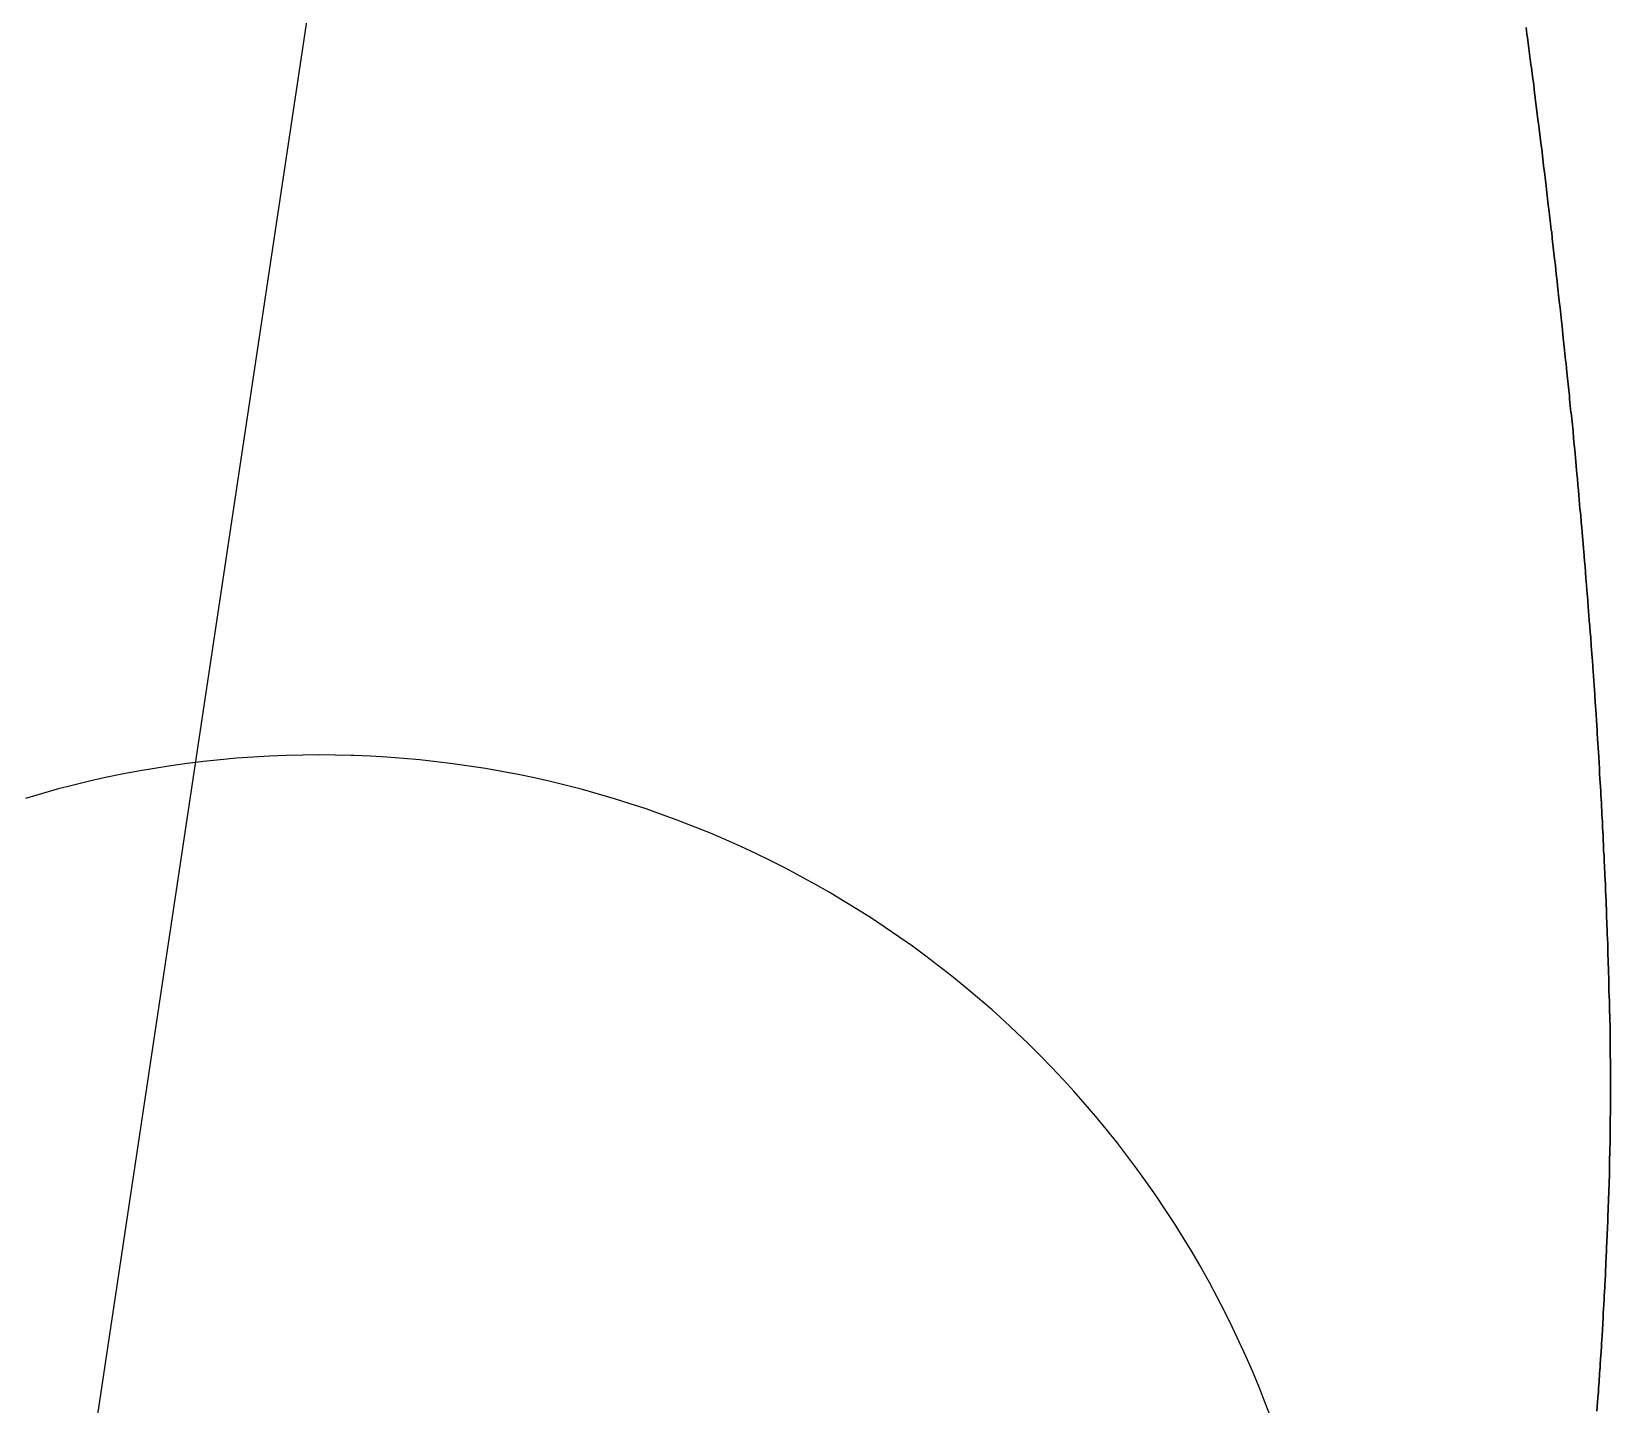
# Model space of a CAD drawing. Header units: metres. Extents: x 708058 to 716328, y 4237327 to 4243479.
# Drawn here: x 710973.1 to 711440.1, y 4240434.5 to 4240840.8 of the extents above; entities that cross this region are included whole.
import ezdxf

# ---------------------------------------------------------------- set-up
doc = ezdxf.new("R2010")
doc.units = ezdxf.units.M

msp = doc.modelspace()

# ---------------------------------------------------------------- linework, layer by layer
at = {"layer": 'AUX_DME ATE'}
for points in [[(711053.3, 4240626.66, 69.4), (711048.4, 4240626.54, 69.4), (711043.51, 4240626.34, 69.4), (711038.62, 4240626.06, 69.4), (711033.73, 4240625.7, 69.4), (711028.85, 4240625.26, 69.4), (711023.98, 4240624.74, 69.4), (711019.12, 4240624.14, 69.4), (711014.27, 4240623.47, 69.4), (711009.43, 4240622.71, 69.4), (711004.6, 4240621.87, 69.4), (710999.79, 4240620.96, 69.4), (710994.99, 4240619.97, 69.4), (710990.21, 4240618.89, 69.4), (710985.45, 4240617.74, 69.4), (710980.7, 4240616.52, 69.4), (710975.98, 4240615.21, 69.4), (710971.28, 4240613.83, 69.4)], [(711053.3, 4240626.66, 69.4), (711048.4, 4240626.54, 69.4), (711043.51, 4240626.34, 69.4), (711038.62, 4240626.06, 69.4), (711033.73, 4240625.7, 69.4), (711028.85, 4240625.26, 69.4), (711023.98, 4240624.74, 69.4), (711019.12, 4240624.14, 69.4), (711014.27, 4240623.47, 69.4), (711009.43, 4240622.71, 69.4), (711004.6, 4240621.87, 69.4), (710999.79, 4240620.96, 69.4), (710994.99, 4240619.97, 69.4), (710990.21, 4240618.89, 69.4), (710985.45, 4240617.74, 69.4), (710980.7, 4240616.52, 69.4), (710975.98, 4240615.21, 69.4), (710971.28, 4240613.83, 69.4)], [(711339.69, 4240430.44, 69.4), (711337.96, 4240435.02, 69.4), (711336.16, 4240439.58, 69.4), (711334.27, 4240444.1, 69.4), (711332.32, 4240448.59, 69.4), (711330.29, 4240453.05, 69.4), (711328.19, 4240457.48, 69.4), (711326.02, 4240461.87, 69.4), (711323.78, 4240466.22, 69.4), (711321.47, 4240470.54, 69.4), (711321.08, 4240471.24, 69.4), (711318.69, 4240475.51, 69.4), (711316.22, 4240479.75, 69.4), (711313.69, 4240483.94, 69.4), (711311.09, 4240488.09, 69.4), (711308.42, 4240492.2, 69.4), (711305.68, 4240496.26, 69.4), (711302.88, 4240500.28, 69.4), (711300.01, 4240504.26, 69.4), (711297.08, 4240508.18, 69.4), (711294.09, 4240512.06, 69.4), (711291.03, 4240515.88, 69.4), (711287.91, 4240519.66, 69.4), (711284.73, 4240523.39, 69.4), (711281.49, 4240527.06, 69.4), (711278.18, 4240530.68, 69.4), (711274.82, 4240534.24, 69.4), (711271.41, 4240537.75, 69.4), (711267.93, 4240541.21, 69.4), (711264.4, 4240544.6, 69.4), (711260.81, 4240547.94, 69.4), (711257.18, 4240551.22, 69.4), (711256.58, 4240551.75, 69.4), (711252.88, 4240554.96, 69.4), (711249.12, 4240558.1, 69.4), (711245.32, 4240561.19, 69.4), (711241.47, 4240564.22, 69.4), (711237.56, 4240567.18, 69.4), (711233.61, 4240570.07, 69.4), (711229.61, 4240572.91, 69.4), (711225.57, 4240575.67, 69.4), (711221.48, 4240578.37, 69.4), (711217.35, 4240581, 69.4), (711213.18, 4240583.57, 69.4), (711208.96, 4240586.07, 69.4), (711204.71, 4240588.49, 69.4), (711200.41, 4240590.85, 69.4), (711196.08, 4240593.14, 69.4), (711191.71, 4240595.35, 69.4), (711187.31, 4240597.5, 69.4), (711182.87, 4240599.57, 69.4), (711178.4, 4240601.57, 69.4), (711173.89, 4240603.5, 69.4), (711169.36, 4240605.35, 69.4), (711168.62, 4240605.64, 69.4), (711164.05, 4240607.41, 69.4), (711159.45, 4240609.1, 69.4), (711154.82, 4240610.71, 69.4), (711150.17, 4240612.25, 69.4), (711145.5, 4240613.72, 69.4), (711140.8, 4240615.1, 69.4), (711136.08, 4240616.42, 69.4), (711131.34, 4240617.65, 69.4), (711126.58, 4240618.8, 69.4), (711121.8, 4240619.88, 69.4), (711117, 4240620.88, 69.4), (711112.19, 4240621.8, 69.4), (711107.36, 4240622.64, 69.4), (711102.53, 4240623.41, 69.4), (711097.67, 4240624.09, 69.4), (711092.81, 4240624.7, 69.4), (711087.94, 4240625.22, 69.4), (711083.06, 4240625.67, 69.4), (711078.18, 4240626.03, 69.4), (711073.29, 4240626.32, 69.4), (711068.39, 4240626.53, 69.4), (711067.6, 4240626.55, 69.4), (711058.2, 4240626.7, 69.4), (711058.2, 4240626.7, 69.4), (711053.3, 4240626.66, 69.4)], [(711339.69, 4240430.44, 69.4), (711337.96, 4240435.02, 69.4), (711336.16, 4240439.58, 69.4), (711334.27, 4240444.1, 69.4), (711332.32, 4240448.59, 69.4), (711330.29, 4240453.05, 69.4), (711328.19, 4240457.48, 69.4), (711326.02, 4240461.87, 69.4), (711323.78, 4240466.22, 69.4), (711321.47, 4240470.54, 69.4), (711321.08, 4240471.24, 69.4), (711318.69, 4240475.51, 69.4), (711316.22, 4240479.75, 69.4), (711313.69, 4240483.94, 69.4), (711311.09, 4240488.09, 69.4), (711308.42, 4240492.2, 69.4), (711305.68, 4240496.26, 69.4), (711302.88, 4240500.28, 69.4), (711300.01, 4240504.26, 69.4), (711297.08, 4240508.18, 69.4), (711294.09, 4240512.06, 69.4), (711291.03, 4240515.88, 69.4), (711287.91, 4240519.66, 69.4), (711284.73, 4240523.39, 69.4), (711281.49, 4240527.06, 69.4), (711278.18, 4240530.68, 69.4), (711274.82, 4240534.24, 69.4), (711271.41, 4240537.75, 69.4), (711267.93, 4240541.21, 69.4), (711264.4, 4240544.6, 69.4), (711260.81, 4240547.94, 69.4), (711257.18, 4240551.22, 69.4), (711256.58, 4240551.75, 69.4), (711252.88, 4240554.96, 69.4), (711249.12, 4240558.1, 69.4), (711245.32, 4240561.19, 69.4), (711241.47, 4240564.22, 69.4), (711237.56, 4240567.18, 69.4), (711233.61, 4240570.07, 69.4), (711229.61, 4240572.91, 69.4), (711225.57, 4240575.67, 69.4), (711221.48, 4240578.37, 69.4), (711217.35, 4240581, 69.4), (711213.18, 4240583.57, 69.4), (711208.96, 4240586.07, 69.4), (711204.71, 4240588.49, 69.4), (711200.41, 4240590.85, 69.4), (711196.08, 4240593.14, 69.4), (711191.71, 4240595.35, 69.4), (711187.31, 4240597.5, 69.4), (711182.87, 4240599.57, 69.4), (711178.4, 4240601.57, 69.4), (711173.89, 4240603.5, 69.4), (711169.36, 4240605.35, 69.4), (711168.62, 4240605.64, 69.4), (711164.05, 4240607.41, 69.4), (711159.45, 4240609.1, 69.4), (711154.82, 4240610.71, 69.4), (711150.17, 4240612.25, 69.4), (711145.5, 4240613.72, 69.4), (711140.8, 4240615.1, 69.4), (711136.08, 4240616.42, 69.4), (711131.34, 4240617.65, 69.4), (711126.58, 4240618.8, 69.4), (711121.8, 4240619.88, 69.4), (711117, 4240620.88, 69.4), (711112.19, 4240621.8, 69.4), (711107.36, 4240622.64, 69.4), (711102.53, 4240623.41, 69.4), (711097.67, 4240624.09, 69.4), (711092.81, 4240624.7, 69.4), (711087.94, 4240625.22, 69.4), (711083.06, 4240625.67, 69.4), (711078.18, 4240626.03, 69.4), (711073.29, 4240626.32, 69.4), (711068.39, 4240626.53, 69.4), (711067.6, 4240626.55, 69.4), (711058.2, 4240626.7, 69.4), (711058.2, 4240626.7, 69.4), (711053.3, 4240626.66, 69.4)]]:
    msp.add_polyline3d(points, dxfattribs=at)
at = {"layer": 'AUX_DME IAT'}
msp.add_polyline3d([(710575.04, 4237648.03, 129.2), (711345.97, 4242786.67, 129.2)], dxfattribs=at)
at = {"layer": 'FINAL_AUX_DME ATE'}
msp.add_polyline3d([(711415.12, 4240842, 0), (711415.38, 4240840, 0), (711415.5, 4240839, 0), (711415.88, 4240836.5, 0), (711416.5, 4240831, 0), (711416.69, 4240830, 0), (711417, 4240827.5, 0), (711417.38, 4240825, 0), (711417.62, 4240822.5, 0), (711417.69, 4240822, 0), (711418, 4240819.5, 0), (711418.69, 4240814, 0), (711418.81, 4240813.5, 0), (711418.94, 4240812, 0), (711419.25, 4240809.5, 0), (711419.56, 4240807, 0), (711419.75, 4240806, 0), (711420.31, 4240801, 0), (711420.62, 4240798.5, 0), (711420.75, 4240797.5, 0), (711420.94, 4240796, 0), (711421.19, 4240794, 0), (711421.69, 4240789.5, 0), (711421.94, 4240787.5, 0), (711422.19, 4240785.5, 0), (711422.31, 4240784, 0), (711422.56, 4240782, 0), (711422.69, 4240781.5, 0), (711422.88, 4240779.5, 0), (711423.56, 4240773.5, 0), (711423.81, 4240771.5, 0), (711424.06, 4240769, 0), (711424.31, 4240767, 0), (711424.44, 4240765.5, 0), (711424.94, 4240761, 0), (711425.19, 4240759, 0), (711425.31, 4240758, 0), (711425.5, 4240756, 0), (711425.75, 4240753.5, 0), (711426.12, 4240750, 0), (711426.38, 4240747.5, 0), (711426.62, 4240745.5, 0), (711426.81, 4240743.5, 0), (711426.94, 4240742.5, 0), (711427.12, 4240741, 0), (711427.31, 4240739, 0), (711427.69, 4240735.5, 0), (711427.94, 4240733, 0), (711428, 4240732, 0), (711428.19, 4240730, 0), (711428.38, 4240728, 0), (711428.44, 4240728, 0), (711429, 4240722.5, 0), (711429.12, 4240720.5, 0), (711429.31, 4240718.5, 0), (711429.5, 4240717, 0), (711429.81, 4240713.5, 0), (711430.06, 4240711, 0), (711430.25, 4240709, 0), (711430.31, 4240708.5, 0), (711430.44, 4240706.5, 0), (711430.62, 4240705, 0), (711431.06, 4240699.5, 0), (711431.12, 4240699, 0), (711431.31, 4240697.5, 0), (711431.44, 4240695.5, 0), (711431.56, 4240694, 0), (711431.69, 4240692.5, 0), (711432.06, 4240688, 0), (711432.19, 4240686.5, 0), (711432.31, 4240686, 0), (711432.31, 4240685.5, 0), (711432.44, 4240684, 0), (711432.56, 4240682.5, 0), (711432.81, 4240679, 0), (711433, 4240677, 0), (711433.12, 4240675.5, 0), (711433.25, 4240673.5, 0), (711433.38, 4240672.5, 0), (711433.38, 4240672, 0), (711433.81, 4240666.5, 0), (711433.88, 4240665.5, 0), (711433.94, 4240665, 0), (711434, 4240664.5, 0), (711434.12, 4240663, 0), (711434.25, 4240661.5, 0), (711434.38, 4240659, 0), (711434.62, 4240655.5, 0), (711434.75, 4240654.5, 0), (711434.88, 4240653, 0), (711434.88, 4240652.5, 0), (711434.94, 4240651.5, 0), (711435.31, 4240646, 0), (711435.44, 4240644.5, 0), (711435.5, 4240644, 0), (711435.56, 4240642.5, 0), (711435.62, 4240641, 0), (711435.75, 4240640, 0), (711436, 4240635.5, 0), (711436.12, 4240634, 0), (711436.12, 4240633.5, 0), (711436.19, 4240633, 0), (711436.25, 4240631.5, 0), (711436.5, 4240627.5, 0), (711436.62, 4240626, 0), (711436.69, 4240624.5, 0), (711436.75, 4240624, 0), (711436.81, 4240623, 0), (711436.88, 4240621.5, 0), (711436.88, 4240621, 0), (711437.19, 4240616, 0), (711437.25, 4240615, 0), (711437.31, 4240613.5, 0), (711437.38, 4240612.5, 0), (711437.56, 4240609, 0), (711437.69, 4240607, 0), (711437.75, 4240605.5, 0), (711437.75, 4240605, 0), (711437.81, 4240604, 0), (711437.88, 4240603, 0), (711438.06, 4240598.5, 0), (711438.12, 4240597.5, 0), (711438.19, 4240597, 0), (711438.19, 4240596, 0), (711438.25, 4240595, 0), (711438.31, 4240594, 0), (711438.44, 4240591, 0), (711438.56, 4240588.5, 0), (711438.56, 4240587.5, 0), (711438.62, 4240587, 0), (711438.62, 4240586, 0), (711438.69, 4240585.5, 0), (711438.88, 4240580.5, 0), (711438.94, 4240579.5, 0), (711438.94, 4240578.5, 0), (711439, 4240577.5, 0), (711439.12, 4240574, 0), (711439.19, 4240572, 0), (711439.25, 4240571, 0), (711439.25, 4240570, 0), (711439.25, 4240569.5, 0), (711439.31, 4240568.5, 0), (711439.31, 4240568, 0), (711439.5, 4240563, 0), (711439.5, 4240562.5, 0), (711439.5, 4240562, 0), (711439.56, 4240561, 0), (711439.56, 4240560, 0), (711439.62, 4240557, 0), (711439.69, 4240555, 0), (711439.75, 4240554, 0), (711439.75, 4240553, 0), (711439.75, 4240552.5, 0), (711439.81, 4240551.5, 0), (711439.94, 4240546, 0), (711439.94, 4240545.5, 0), (711439.94, 4240544.5, 0), (711439.94, 4240543.5, 0), (711440, 4240538, 0), (711440, 4240537.5, 0), (711440.06, 4240536.5, 0), (711440.06, 4240535.5, 0), (711440.06, 4240535, 0), (711440.06, 4240534, 0), (711440.06, 4240529, 0), (711440.06, 4240528, 0), (711440.06, 4240527, 0), (711440.06, 4240526.5, 0), (711440.06, 4240521, 0), (711440.06, 4240520.5, 0), (711440, 4240519.5, 0), (711440, 4240519, 0), (711440, 4240518, 0), (711439.94, 4240513, 0), (711439.94, 4240512, 0), (711439.94, 4240511.5, 0), (711439.88, 4240510.5, 0), (711439.81, 4240505.5, 0), (711439.75, 4240504.5, 0), (711439.75, 4240504, 0), (711439.75, 4240503.5, 0), (711439.75, 4240502.5, 0), (711439.56, 4240497.5, 0), (711439.56, 4240496.5, 0), (711439.5, 4240496, 0), (711439.5, 4240495, 0), (711439.38, 4240492.5, 0), (711439.31, 4240490, 0), (711439.25, 4240489.5, 0), (711439.25, 4240488.5, 0), (711439.25, 4240488, 0), (711439.19, 4240487.5, 0), (711439.19, 4240487, 0), (711439, 4240482.5, 0), (711439, 4240482, 0), (711438.94, 4240481.5, 0), (711438.94, 4240481, 0), (711438.88, 4240480, 0), (711438.75, 4240476.5, 0), (711438.69, 4240475, 0), (711438.62, 4240474.5, 0), (711438.62, 4240473.5, 0), (711438.56, 4240473.5, 0), (711438.56, 4240472.5, 0), (711438.5, 4240471.5, 0), (711438.31, 4240467.5, 0), (711438.25, 4240467, 0), (711438.25, 4240466.5, 0), (711438.19, 4240465.5, 0), (711437.94, 4240461.5, 0), (711437.94, 4240460.5, 0), (711437.88, 4240460, 0), (711437.88, 4240459.5, 0), (711437.81, 4240459, 0), (711437.81, 4240458.5, 0), (711437.69, 4240456.5, 0), (711437.5, 4240453.5, 0), (711437.44, 4240452.5, 0), (711437.44, 4240452, 0), (711437.38, 4240451.5, 0), (711437.06, 4240446.5, 0), (711437, 4240446, 0), (711437, 4240445, 0), (711436.94, 4240445, 0), (711436.69, 4240441.5, 0), (711436.62, 4240440, 0), (711436.56, 4240439.5, 0), (711436.56, 4240438.5, 0), (711436.5, 4240438, 0), (711436.44, 4240437.5, 0), (711436.38, 4240436.5, 0), (711436.06, 4240432.5, 0)], dxfattribs=at)
at = {"layer": 'FINAL_AUX_DME IAT'}
msp.add_polyline3d([(711436.06, 4240432.5, 0), (711436.38, 4240436.5, 0), (711436.44, 4240437.5, 0), (711436.5, 4240438, 0), (711436.56, 4240438.5, 0), (711436.56, 4240439.5, 0), (711436.62, 4240440, 0), (711436.69, 4240441.5, 0), (711436.94, 4240445, 0), (711437, 4240445, 0), (711437, 4240446, 0), (711437.06, 4240446.5, 0), (711437.38, 4240451.5, 0), (711437.44, 4240452, 0), (711437.44, 4240452.5, 0), (711437.5, 4240453.5, 0), (711437.69, 4240456.5, 0), (711437.81, 4240458.5, 0), (711437.81, 4240459, 0), (711437.88, 4240459.5, 0), (711437.88, 4240460, 0), (711437.94, 4240460.5, 0), (711437.94, 4240461.5, 0), (711438.19, 4240465.5, 0), (711438.25, 4240466.5, 0), (711438.25, 4240467, 0), (711438.31, 4240467.5, 0), (711438.5, 4240471.5, 0), (711438.56, 4240472.5, 0), (711438.56, 4240473.5, 0), (711438.62, 4240473.5, 0), (711438.62, 4240474.5, 0), (711438.69, 4240475, 0), (711438.75, 4240476.5, 0), (711438.88, 4240480, 0), (711438.94, 4240481, 0), (711438.94, 4240481.5, 0), (711439, 4240482, 0), (711439, 4240482.5, 0), (711439.19, 4240487, 0), (711439.19, 4240487.5, 0), (711439.25, 4240488, 0), (711439.25, 4240488.5, 0), (711439.25, 4240489.5, 0), (711439.31, 4240490, 0), (711439.38, 4240492.5, 0), (711439.5, 4240495, 0), (711439.5, 4240496, 0), (711439.56, 4240496.5, 0), (711439.56, 4240497.5, 0), (711439.75, 4240502.5, 0), (711439.75, 4240503.5, 0), (711439.75, 4240504, 0), (711439.75, 4240504.5, 0), (711439.81, 4240505.5, 0), (711439.88, 4240510.5, 0), (711439.94, 4240511.5, 0), (711439.94, 4240512, 0), (711439.94, 4240513, 0), (711440, 4240518, 0), (711440, 4240519, 0), (711440, 4240519.5, 0), (711440.06, 4240520.5, 0), (711440.06, 4240521, 0), (711440.06, 4240526.5, 0), (711440.06, 4240527, 0), (711440.06, 4240528, 0), (711440.06, 4240529, 0), (711440.06, 4240534, 0), (711440.06, 4240535, 0), (711440.06, 4240535.5, 0), (711440.06, 4240536.5, 0), (711440, 4240537.5, 0), (711440, 4240538, 0), (711439.94, 4240543.5, 0), (711439.94, 4240544.5, 0), (711439.94, 4240545.5, 0), (711439.94, 4240546, 0), (711439.81, 4240551.5, 0), (711439.75, 4240552.5, 0), (711439.75, 4240553, 0), (711439.75, 4240554, 0), (711439.69, 4240555, 0), (711439.62, 4240557, 0), (711439.56, 4240560, 0), (711439.56, 4240561, 0), (711439.5, 4240562, 0), (711439.5, 4240562.5, 0), (711439.5, 4240563, 0), (711439.31, 4240568, 0), (711439.31, 4240568.5, 0), (711439.25, 4240569.5, 0), (711439.25, 4240570, 0), (711439.25, 4240571, 0), (711439.19, 4240572, 0), (711439.12, 4240574, 0), (711439, 4240577.5, 0), (711438.94, 4240578.5, 0), (711438.94, 4240579.5, 0), (711438.88, 4240580.5, 0), (711438.69, 4240585.5, 0), (711438.62, 4240586, 0), (711438.62, 4240587, 0), (711438.56, 4240587.5, 0), (711438.56, 4240588.5, 0), (711438.44, 4240591, 0), (711438.31, 4240594, 0), (711438.25, 4240595, 0), (711438.19, 4240596, 0), (711438.19, 4240597, 0), (711438.12, 4240597.5, 0), (711438.06, 4240598.5, 0), (711437.88, 4240603, 0), (711437.81, 4240604, 0), (711437.75, 4240605, 0), (711437.75, 4240605.5, 0), (711437.69, 4240607, 0), (711437.56, 4240609, 0), (711437.38, 4240612.5, 0), (711437.31, 4240613.5, 0), (711437.25, 4240615, 0), (711437.19, 4240616, 0), (711436.88, 4240621, 0), (711436.88, 4240621.5, 0), (711436.81, 4240623, 0), (711436.75, 4240624, 0), (711436.69, 4240624.5, 0), (711436.62, 4240626, 0), (711436.5, 4240627.5, 0), (711436.25, 4240631.5, 0), (711436.19, 4240633, 0), (711436.12, 4240633.5, 0), (711436.12, 4240634, 0), (711436, 4240635.5, 0), (711435.75, 4240640, 0), (711435.62, 4240641, 0), (711435.56, 4240642.5, 0), (711435.5, 4240644, 0), (711435.44, 4240644.5, 0), (711435.31, 4240646, 0), (711434.94, 4240651.5, 0), (711434.88, 4240652.5, 0), (711434.88, 4240653, 0), (711434.75, 4240654.5, 0), (711434.62, 4240655.5, 0), (711434.38, 4240659, 0), (711434.25, 4240661.5, 0), (711434.12, 4240663, 0), (711434, 4240664.5, 0), (711433.94, 4240665, 0), (711433.88, 4240665.5, 0), (711433.81, 4240666.5, 0), (711433.38, 4240672, 0), (711433.38, 4240672.5, 0), (711433.25, 4240673.5, 0), (711433.12, 4240675.5, 0), (711433, 4240677, 0), (711432.81, 4240679, 0), (711432.56, 4240682.5, 0), (711432.44, 4240684, 0), (711432.31, 4240685.5, 0), (711432.31, 4240686, 0), (711432.19, 4240686.5, 0), (711432.06, 4240688, 0), (711431.69, 4240692.5, 0), (711431.56, 4240694, 0), (711431.44, 4240695.5, 0), (711431.31, 4240697.5, 0), (711431.12, 4240699, 0), (711431.06, 4240699.5, 0), (711430.62, 4240705, 0), (711430.44, 4240706.5, 0), (711430.31, 4240708.5, 0), (711430.25, 4240709, 0), (711430.06, 4240711, 0), (711429.81, 4240713.5, 0), (711429.5, 4240717, 0), (711429.31, 4240718.5, 0), (711429.12, 4240720.5, 0), (711429, 4240722.5, 0), (711428.44, 4240728, 0), (711428.38, 4240728, 0), (711428.19, 4240730, 0), (711428, 4240732, 0), (711427.94, 4240733, 0), (711427.69, 4240735.5, 0), (711427.31, 4240739, 0), (711427.12, 4240741, 0), (711426.94, 4240742.5, 0), (711426.81, 4240743.5, 0), (711426.62, 4240745.5, 0), (711426.38, 4240747.5, 0), (711426.12, 4240750, 0), (711425.75, 4240753.5, 0), (711425.5, 4240756, 0), (711425.31, 4240758, 0), (711425.19, 4240759, 0), (711424.94, 4240761, 0), (711424.44, 4240765.5, 0), (711424.31, 4240767, 0), (711424.06, 4240769, 0), (711423.81, 4240771.5, 0), (711423.56, 4240773.5, 0), (711422.88, 4240779.5, 0), (711422.69, 4240781.5, 0), (711422.56, 4240782, 0), (711422.31, 4240784, 0), (711422.19, 4240785.5, 0), (711421.94, 4240787.5, 0), (711421.69, 4240789.5, 0), (711421.19, 4240794, 0), (711420.94, 4240796, 0), (711420.75, 4240797.5, 0), (711420.62, 4240798.5, 0), (711420.31, 4240801, 0), (711419.75, 4240806, 0), (711419.56, 4240807, 0), (711419.25, 4240809.5, 0), (711418.94, 4240812, 0), (711418.81, 4240813.5, 0), (711418.69, 4240814, 0), (711418, 4240819.5, 0), (711417.69, 4240822, 0), (711417.62, 4240822.5, 0), (711417.38, 4240825, 0), (711417, 4240827.5, 0), (711416.69, 4240830, 0), (711416.5, 4240831, 0), (711415.88, 4240836.5, 0), (711415.5, 4240839, 0), (711415.38, 4240840, 0), (711415.12, 4240842, 0)], dxfattribs=at)
at = {"layer": 'INTERSECTIONS'}
for points in [[(711415.12, 4240842, 79.2), (711415.38, 4240840, 79.16)], [(711415.38, 4240840, 79.16), (711415.5, 4240839, 79.14)], [(711415.5, 4240839, 79.14), (711415.88, 4240836.5, 79.08)], [(711415.88, 4240836.5, 79.08), (711416.5, 4240831, 78.97)], [(711416.69, 4240830, 78.94), (711416.5, 4240831, 78.97)], [(711417, 4240827.5, 78.88), (711416.69, 4240830, 78.94)], [(711417, 4240827.5, 78.88), (711417.38, 4240825, 78.82)], [(711417.38, 4240825, 78.82), (711417.62, 4240822.5, 78.77)], [(711417.69, 4240822, 78.76), (711417.62, 4240822.5, 78.77)], [(711417.69, 4240822, 78.76), (711418, 4240819.5, 78.71)], [(711418, 4240819.5, 78.71), (711418.69, 4240814, 78.59)], [(711418.81, 4240813.5, 78.57), (711418.69, 4240814, 78.59)], [(711418.94, 4240812, 78.54), (711418.81, 4240813.5, 78.57)], [(711418.94, 4240812, 78.54), (711419.25, 4240809.5, 78.49)], [(711419.25, 4240809.5, 78.49), (711419.56, 4240807, 78.44)], [(711419.56, 4240807, 78.44), (711419.75, 4240806, 78.41)], [(711420.31, 4240801, 78.3), (711419.75, 4240806, 78.41)], [(711420.62, 4240798.5, 78.25), (711420.31, 4240801, 78.3)], [(711420.62, 4240798.5, 78.25), (711420.75, 4240797.5, 78.23)], [(711420.94, 4240796, 78.2), (711420.75, 4240797.5, 78.23)], [(711421.19, 4240794, 78.15), (711420.94, 4240796, 78.2)], [(711421.19, 4240794, 78.15), (711421.69, 4240789.5, 78.05)], [(711421.69, 4240789.5, 78.05), (711421.94, 4240787.5, 78.01)], [(711422.19, 4240785.5, 77.97), (711421.94, 4240787.5, 78.01)], [(711422.19, 4240785.5, 77.97), (711422.31, 4240784, 77.94)], [(711422.31, 4240784, 77.94), (711422.56, 4240782, 77.89)], [(711422.56, 4240782, 77.89), (711422.69, 4240781.5, 77.88)], [(711422.69, 4240781.5, 77.88), (711422.88, 4240779.5, 77.85)], [(711423.56, 4240773.5, 77.72), (711422.88, 4240779.5, 77.85)], [(711423.56, 4240773.5, 77.71), (711423.56, 4240773.5, 77.72)], [(711423.56, 4240773.5, 77.71), (711423.81, 4240771.5, 77.67)], [(711423.81, 4240771.5, 77.67), (711424.06, 4240769, 77.62)], [(711424.06, 4240769, 77.62), (711424.31, 4240767, 77.58)], [(711424.31, 4240767, 77.58), (711424.44, 4240765.5, 77.55)], [(711424.94, 4240761, 77.45), (711424.44, 4240765.5, 77.55)], [(711425.19, 4240759, 77.41), (711424.94, 4240761, 77.45)], [(711425.31, 4240758, 77.39), (711425.19, 4240759, 77.41)], [(711425.31, 4240758, 77.39), (711425.31, 4240758, 77.39)], [(711425.31, 4240758, 77.39), (711425.5, 4240756, 77.35)], [(711425.5, 4240756, 77.35), (711425.75, 4240753.5, 77.3)], [(711425.75, 4240753.5, 77.3), (711426.12, 4240750, 77.23)], [(711426.38, 4240747.5, 77.18), (711426.12, 4240750, 77.23)], [(711426.62, 4240745.5, 77.14), (711426.38, 4240747.5, 77.18)], [(711426.62, 4240745.5, 77.14), (711426.81, 4240743.5, 77.1)], [(711426.81, 4240743.5, 77.1), (711426.94, 4240742.5, 77.08)], [(711427.12, 4240741, 77.04), (711426.94, 4240742.5, 77.08)], [(711426.94, 4240742.5, 77.08), (711426.94, 4240742.5, 77.08)], [(711427.31, 4240739, 77), (711427.12, 4240741, 77.04)], [(711427.31, 4240739, 77), (711427.69, 4240735.5, 76.93)], [(711427.94, 4240733, 76.88), (711427.69, 4240735.5, 76.93)], [(711428, 4240732, 76.86), (711427.94, 4240733, 76.88)], [(711428, 4240732, 76.86), (711428.19, 4240730, 76.82)], [(711428.19, 4240730, 76.82), (711428.38, 4240728, 76.78)], [(711428.38, 4240728, 76.78), (711428.44, 4240728, 76.78)], [(711429, 4240722.5, 76.66), (711428.44, 4240728, 76.78)], [(711429.12, 4240720.5, 76.63), (711429, 4240722.5, 76.66)], [(711429.12, 4240720.5, 76.63), (711429.12, 4240720.5, 76.63)], [(711429.12, 4240720.5, 76.63), (711429.31, 4240718.5, 76.59)], [(711429.31, 4240718.5, 76.59), (711429.5, 4240717, 76.56)], [(711429.5, 4240717, 76.56), (711429.81, 4240713.5, 76.49)], [(711430.06, 4240711, 76.44), (711429.81, 4240713.5, 76.49)], [(711430.25, 4240709, 76.41), (711430.06, 4240711, 76.44)], [(711430.25, 4240709, 76.41), (711430.31, 4240708.5, 76.39)], [(711430.31, 4240708.5, 76.39), (711430.44, 4240706.5, 76.36)], [(711430.44, 4240706.5, 76.36), (711430.44, 4240706.5, 76.35)], [(711430.44, 4240706.5, 76.35), (711430.62, 4240705, 76.32)], [(711430.62, 4240705, 76.32), (711431.06, 4240699.5, 76.22)], [(711431.12, 4240699, 76.21), (711431.06, 4240699.5, 76.22)], [(711431.31, 4240697.5, 76.18), (711431.12, 4240699, 76.21)], [(711431.44, 4240695.5, 76.14), (711431.31, 4240697.5, 76.18)], [(711431.56, 4240694, 76.11), (711431.44, 4240695.5, 76.14)], [(711431.56, 4240694, 76.11), (711431.69, 4240692.5, 76.09)], [(711432.06, 4240688, 76), (711431.69, 4240692.5, 76.09)], [(711432.19, 4240686.5, 75.97), (711432.06, 4240688, 76)], [(711432.31, 4240686, 75.96), (711432.19, 4240686.5, 75.97)], [(711432.31, 4240685.5, 75.95), (711432.31, 4240686, 75.96)], [(711432.31, 4240685.5, 75.95), (711432.44, 4240684, 75.93)], [(711432.44, 4240684, 75.93), (711432.56, 4240682.5, 75.9)], [(711432.56, 4240682.5, 75.9), (711432.81, 4240679, 75.83)], [(711433, 4240677, 75.79), (711432.81, 4240679, 75.83)], [(711433.12, 4240675.5, 75.76), (711433, 4240677, 75.79)], [(711433.12, 4240675.5, 75.76), (711433.25, 4240673.5, 75.73)], [(711433.25, 4240673.5, 75.73), (711433.38, 4240672.5, 75.7)], [(711433.38, 4240672.5, 75.7), (711433.38, 4240672, 75.7)], [(711433.38, 4240672, 75.7), (711433.81, 4240666.5, 75.6)], [(711433.88, 4240665.5, 75.58), (711433.81, 4240666.5, 75.6)], [(711433.88, 4240665.5, 75.58), (711433.94, 4240665, 75.57)], [(711433.94, 4240665, 75.57), (711434, 4240664.5, 75.56)], [(711434.12, 4240663, 75.53), (711434, 4240664.5, 75.56)], [(711434.25, 4240661.5, 75.5), (711434.12, 4240663, 75.53)], [(711434.25, 4240661.5, 75.5), (711434.38, 4240659, 75.46)], [(711434.62, 4240655.5, 75.4), (711434.38, 4240659, 75.46)], [(711434.75, 4240654.5, 75.37), (711434.62, 4240655.5, 75.4)], [(711434.88, 4240653, 75.35), (711434.75, 4240654.5, 75.37)], [(711434.88, 4240653, 75.35), (711434.88, 4240652.5, 75.34)], [(711434.88, 4240652.5, 75.34), (711434.94, 4240651.5, 75.32)], [(711434.94, 4240651.5, 75.32), (711435.31, 4240646, 75.23)], [(711435.44, 4240644.5, 75.2), (711435.31, 4240646, 75.22)], [(711435.31, 4240646, 75.22), (711435.31, 4240646, 75.23)], [(711435.44, 4240644.5, 75.2), (711435.5, 4240644, 75.18)], [(711435.5, 4240644, 75.18), (711435.56, 4240642.5, 75.16)], [(711435.56, 4240642.5, 75.16), (711435.62, 4240641, 75.14)], [(711435.62, 4240641, 75.14), (711435.75, 4240640, 75.12)], [(711436, 4240635.5, 75.04), (711435.75, 4240640, 75.12)], [(711436.12, 4240634, 75.01), (711436, 4240635.5, 75.04)], [(711436.12, 4240634, 75.01), (711436.12, 4240633.5, 75.01)], [(711436.12, 4240633.5, 75.01), (711436.19, 4240633, 74.99)], [(711436.19, 4240633, 74.99), (711436.25, 4240631.5, 74.97)], [(711436.25, 4240631.5, 74.97), (711436.5, 4240627.5, 74.9)], [(711436.62, 4240626, 74.87), (711436.5, 4240627.5, 74.9)], [(711436.69, 4240624.5, 74.85), (711436.62, 4240626, 74.87)], [(711436.69, 4240624.5, 74.85), (711436.75, 4240624, 74.84)], [(711436.75, 4240624, 74.84), (711436.81, 4240623, 74.82)], [(711436.81, 4240623, 74.82), (711436.88, 4240621.5, 74.8)], [(711436.88, 4240621.5, 74.8), (711436.88, 4240621, 74.79)], [(711437.19, 4240616, 74.7), (711436.88, 4240621, 74.79)], [(711437.25, 4240615, 74.69), (711437.19, 4240616, 74.7)], [(711437.25, 4240615, 74.68), (711437.25, 4240615, 74.69)], [(711437.31, 4240613.5, 74.66), (711437.25, 4240615, 74.68)], [(711437.38, 4240612.5, 74.64), (711437.31, 4240613.5, 74.66)], [(711437.38, 4240612.5, 74.64), (711437.56, 4240609, 74.59)], [(711437.56, 4240609, 74.59), (711437.69, 4240607, 74.55)], [(711437.75, 4240605.5, 74.53), (711437.69, 4240607, 74.55)], [(711437.75, 4240605.5, 74.53), (711437.75, 4240605, 74.52)], [(711437.75, 4240605, 74.52), (711437.81, 4240604, 74.5)], [(711437.81, 4240604, 74.5), (711437.88, 4240603, 74.49)], [(711438.06, 4240598.5, 74.41), (711437.88, 4240603, 74.49)], [(711438.12, 4240597.5, 74.4), (711438.06, 4240598.5, 74.41)], [(711438.12, 4240597.5, 74.4), (711438.19, 4240597, 74.39)], [(711438.19, 4240597, 74.39), (711438.19, 4240596, 74.38)], [(711438.19, 4240596, 74.38), (711438.25, 4240595, 74.36)], [(711438.25, 4240595, 74.36), (711438.31, 4240594, 74.34)], [(711438.31, 4240594, 74.34), (711438.44, 4240591, 74.3)], [(711438.56, 4240588.5, 74.25), (711438.44, 4240591, 74.3)], [(711438.56, 4240587.5, 74.24), (711438.56, 4240588.5, 74.25)], [(711438.56, 4240587.5, 74.24), (711438.62, 4240587, 74.23)], [(711438.62, 4240587, 74.23), (711438.62, 4240586, 74.21)], [(711438.62, 4240586, 74.21), (711438.69, 4240585.5, 74.2)], [(711438.88, 4240580.5, 74.13), (711438.69, 4240585.5, 74.2)], [(711438.94, 4240579.5, 74.11), (711438.88, 4240580.5, 74.13)], [(711438.94, 4240579.5, 74.11), (711438.94, 4240579.5, 74.11)], [(711438.94, 4240579.5, 74.11), (711438.94, 4240578.5, 74.09)], [(711438.94, 4240578.5, 74.09), (711439, 4240577.5, 74.08)], [(711439, 4240577.5, 74.08), (711439.12, 4240574, 74.02)], [(711439.19, 4240572, 73.99), (711439.12, 4240574, 74.02)], [(711439.25, 4240571, 73.98), (711439.19, 4240572, 73.99)], [(711439.25, 4240570, 73.96), (711439.25, 4240571, 73.98)], [(711439.25, 4240569.5, 73.95), (711439.25, 4240570, 73.96)], [(711439.25, 4240569.5, 73.95), (711439.31, 4240568.5, 73.94)], [(711439.31, 4240568.5, 73.94), (711439.31, 4240568, 73.94)], [(711439.5, 4240563, 73.86), (711439.31, 4240568, 73.94)], [(711439.5, 4240562.5, 73.85), (711439.5, 4240563, 73.86)], [(711439.5, 4240562.5, 73.85), (711439.5, 4240562, 73.84)], [(711439.5, 4240562, 73.84), (711439.56, 4240561, 73.83)], [(711439.56, 4240561, 73.83), (711439.56, 4240560, 73.81)], [(711439.56, 4240560, 73.81), (711439.62, 4240557, 73.77)], [(711439.69, 4240555, 73.73), (711439.62, 4240557, 73.77)], [(711439.75, 4240554, 73.72), (711439.69, 4240555, 73.73)], [(711439.75, 4240554, 73.72), (711439.75, 4240553, 73.71)], [(711439.75, 4240552.5, 73.7), (711439.75, 4240553, 73.71)], [(711439.81, 4240551.5, 73.69), (711439.75, 4240552.5, 73.7)], [(711439.81, 4240551.5, 73.69), (711439.81, 4240551.5, 73.68)], [(711439.94, 4240546, 73.61), (711439.81, 4240551.5, 73.68)], [(711439.94, 4240545.5, 73.6), (711439.94, 4240546, 73.61)], [(711439.94, 4240544.5, 73.58), (711439.94, 4240545.5, 73.6)], [(711439.94, 4240544.5, 73.58), (711439.94, 4240543.5, 73.57)], [(711439.94, 4240543.5, 73.57), (711440, 4240538, 73.49)], [(711440, 4240537.5, 73.48), (711440, 4240538, 73.49)], [(711440, 4240537.5, 73.48), (711440.06, 4240536.5, 73.47)], [(711440.06, 4240536.5, 73.47), (711440.06, 4240535.5, 73.46)], [(711440.06, 4240535, 73.45), (711440.06, 4240535.5, 73.46)], [(711440.06, 4240534, 73.44), (711440.06, 4240535, 73.45)], [(711440.06, 4240534, 73.44), (711440.06, 4240529, 73.36)], [(711440.06, 4240528, 73.35), (711440.06, 4240529, 73.36)], [(711440.06, 4240528, 73.35), (711440.06, 4240527, 73.34)], [(711440.06, 4240527, 73.34), (711440.06, 4240526.5, 73.33)], [(711440.06, 4240526.5, 73.33), (711440.06, 4240521, 73.25)], [(711440, 4240519.5, 73.23), (711440.06, 4240520.5, 73.24)], [(711440.06, 4240520.5, 73.24), (711440.06, 4240521, 73.25)], [(711439.94, 4240513, 73.14), (711440, 4240518, 73.22)], [(711440, 4240519.5, 73.23), (711440, 4240519, 73.23)], [(711440, 4240519, 73.23), (711440, 4240518, 73.22)], [(711439.94, 4240511.5, 73.12), (711439.88, 4240510.5, 73.11)], [(711439.94, 4240512, 73.13), (711439.94, 4240513, 73.14)], [(711439.94, 4240512, 73.13), (711439.94, 4240511.5, 73.12)], [(711439.88, 4240510.5, 73.11), (711439.81, 4240505.5, 73.04)], [(711439.56, 4240497.5, 72.94), (711439.75, 4240502.5, 73)], [(711439.75, 4240504.5, 73.03), (711439.81, 4240505.5, 73.04)], [(711439.75, 4240504.5, 73.03), (711439.75, 4240504, 73.02)], [(711439.75, 4240504, 73.02), (711439.75, 4240503.5, 73.02)], [(711439.75, 4240503.5, 73.02), (711439.75, 4240502.5, 73)], [(711439.56, 4240496.5, 72.93), (711439.56, 4240497.5, 72.94)], [(711439.31, 4240490, 72.84), (711439.38, 4240492.5, 72.87)], [(711439.5, 4240495, 72.91), (711439.38, 4240492.5, 72.87)], [(711439.56, 4240496.5, 72.93), (711439.5, 4240496, 72.92)], [(711439.5, 4240496, 72.92), (711439.5, 4240495, 72.91)], [(711439.19, 4240487.5, 72.81), (711439.25, 4240488, 72.82)], [(711439.19, 4240487.5, 72.81), (711439.19, 4240487, 72.8)], [(711439.25, 4240489.5, 72.83), (711439.31, 4240490, 72.84)], [(711439.25, 4240489.5, 72.83), (711439.25, 4240488.5, 72.82)], [(711439.25, 4240488, 72.82), (711439.25, 4240488.5, 72.82)], [(711439, 4240482.5, 72.74), (711439.19, 4240487, 72.8)], [(711438.88, 4240480, 72.72), (711438.75, 4240476.5, 72.67)], [(711438.94, 4240481, 72.72), (711438.88, 4240480, 72.72)], [(711438.94, 4240481.5, 72.73), (711439, 4240482, 72.74)], [(711438.94, 4240481.5, 72.73), (711438.94, 4240481, 72.72)], [(711439, 4240482, 72.74), (711439, 4240482.5, 72.74)], [(711438.62, 4240473.5, 72.64), (711438.56, 4240473.5, 72.63)], [(711438.56, 4240473.5, 72.63), (711438.56, 4240472.5, 72.62)], [(711438.62, 4240474.5, 72.64), (711438.69, 4240475, 72.65)], [(711438.62, 4240474.5, 72.64), (711438.62, 4240473.5, 72.64)], [(711438.69, 4240475, 72.65), (711438.75, 4240476.5, 72.67)], [(711438.31, 4240467.5, 72.56), (711438.5, 4240471.5, 72.61)], [(711438.56, 4240472.5, 72.62), (711438.5, 4240471.5, 72.61)], [(711438.19, 4240465.5, 72.54), (711437.94, 4240461.5, 72.49)], [(711438.25, 4240466.5, 72.55), (711438.19, 4240465.5, 72.54)], [(711438.25, 4240467, 72.55), (711438.31, 4240467.5, 72.56)], [(711438.25, 4240467, 72.55), (711438.25, 4240466.5, 72.55)], [(711438.25, 4240466.5, 72.55), (711438.25, 4240466.5, 72.55)], [(711437.88, 4240459.5, 72.46), (711437.81, 4240459, 72.46)], [(711437.88, 4240460, 72.47), (711437.94, 4240460.5, 72.48)], [(711437.88, 4240460, 72.47), (711437.88, 4240459.5, 72.46)], [(711437.94, 4240460.5, 72.48), (711437.94, 4240461.5, 72.49)], [(711437.5, 4240453.5, 72.4), (711437.69, 4240456.5, 72.43)], [(711437.81, 4240458.5, 72.45), (711437.69, 4240456.5, 72.43)], [(711437.81, 4240459, 72.46), (711437.81, 4240458.5, 72.45)], [(711437.06, 4240446.5, 72.32), (711437.38, 4240451.5, 72.37)], [(711437.44, 4240452, 72.38), (711437.38, 4240451.5, 72.38)], [(711437.38, 4240451.5, 72.38), (711437.38, 4240451.5, 72.37)], [(711437.44, 4240452.5, 72.39), (711437.5, 4240453.5, 72.4)], [(711437.44, 4240452.5, 72.39), (711437.44, 4240452, 72.38)], [(711437, 4240446, 72.31), (711437.06, 4240446.5, 72.32)], [(711437, 4240446, 72.31), (711437, 4240445, 72.31)], [(711437.06, 4240446.5, 72.32), (711437.06, 4240446.5, 72.32)], [(711436.62, 4240440, 72.25), (711436.69, 4240441.5, 72.27)], [(711436.94, 4240445, 72.3), (711436.69, 4240441.5, 72.27)], [(711437, 4240445, 72.31), (711436.94, 4240445, 72.3)], [(711436.06, 4240432.5, 72.17), (711436.38, 4240436.5, 72.21)], [(711436.44, 4240437.5, 72.22), (711436.38, 4240436.5, 72.21)], [(711436.5, 4240438, 72.23), (711436.44, 4240437.5, 72.22)], [(711436.56, 4240438.5, 72.24), (711436.5, 4240438, 72.23)], [(711436.56, 4240439.5, 72.24), (711436.62, 4240440, 72.25)], [(711436.56, 4240439.5, 72.24), (711436.56, 4240438.5, 72.24)]]:
    msp.add_polyline3d(points, dxfattribs=at)

doc.saveas('drawing.dxf')
